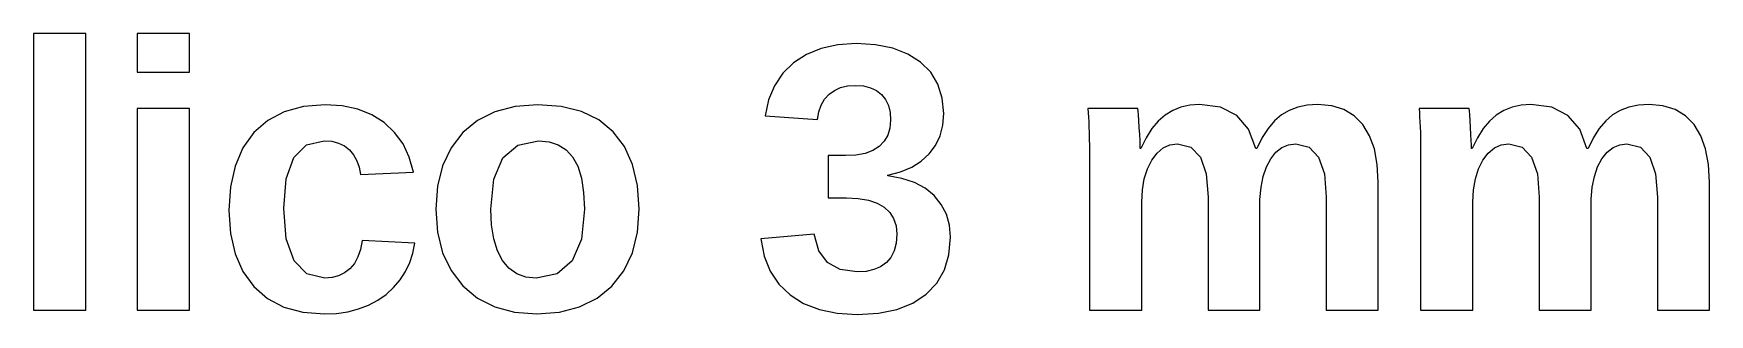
# Model space of a CAD drawing. Header units: metres. Extents: x -12.4 to 63.1, y -4.9 to 15.
# Drawn here: x 8.21 to 26.51, y -4.91 to -1.85 of the extents above; entities that cross this region are included whole.
import ezdxf

# ---------------------------------------------------------------- set-up
doc = ezdxf.new("R2010")
doc.units = ezdxf.units.M

msp = doc.modelspace()

# ---------------------------------------------------------------- linework, layer by layer
for p, q in [((8.77808, -1.84747), (8.20639, -1.84747)), ((8.20639, -1.84747), (8.20639, -4.86649)), ((8.77808, -4.86649), (8.77808, -1.84747)), ((9.90858, -1.84747), (9.3369, -1.84747)), ((9.3369, -1.84747), (9.3369, -2.26859)), ((9.90858, -2.26859), (9.90858, -1.84747)), ((16.8097, -2.00972), (16.6484, -2.07521)), ((16.9912, -1.97043), (16.8097, -2.00972)), ((17.1927, -1.95734), (16.9912, -1.97043)), ((17.4052, -1.96999), (17.1927, -1.95734)), ((17.5932, -2.00795), (17.4052, -1.96999)), ((17.7567, -2.07121), (17.5932, -2.00795)), ((16.5071, -2.16689), (16.3895, -2.28169)), ((16.6484, -2.07521), (16.5071, -2.16689)), ((17.8956, -2.15977), (17.7567, -2.07121)), ((18.0064, -2.27071), (17.8956, -2.15977)), ((9.3369, -2.26859), (9.90858, -2.26859)), ((16.3895, -2.28169), (16.2991, -2.4166)), ((18.0855, -2.40109), (18.0064, -2.27071)), ((16.2991, -2.4166), (16.2359, -2.57158)), ((16.8481, -2.56459), (16.8967, -2.51068)), ((16.8967, -2.51068), (16.9554, -2.46796)), ((16.9554, -2.46796), (17.0226, -2.43744)), ((17.0226, -2.43744), (17.0983, -2.41914)), ((17.0983, -2.41914), (17.1825, -2.41304)), ((17.1825, -2.41304), (17.2715, -2.41933)), ((17.2715, -2.41933), (17.3491, -2.43822)), ((17.3491, -2.43822), (17.4154, -2.46968)), ((17.4154, -2.46968), (17.4704, -2.51375)), ((17.4704, -2.51375), (17.5136, -2.56886)), ((18.133, -2.55093), (18.0855, -2.40109)), ((18.1489, -2.72023), (18.133, -2.55093)), ((9.90858, -2.6653), (9.3369, -2.6653)), ((9.3369, -2.6653), (9.3369, -4.86649)), ((9.90858, -4.86649), (9.90858, -2.6653)), ((10.946, -2.70065), (10.7656, -2.7957)), ((11.1552, -2.64363), (10.946, -2.70065)), ((11.3931, -2.62462), (11.1552, -2.64363)), ((11.5789, -2.63683), (11.3931, -2.62462)), ((11.748, -2.67345), (11.5789, -2.63683)), ((11.9004, -2.73448), (11.748, -2.67345)), ((12.0359, -2.81992), (11.9004, -2.73448)), ((13.2466, -2.70065), (13.0563, -2.7957)), ((13.4662, -2.64363), (13.2466, -2.70065)), ((13.715, -2.62462), (13.4662, -2.64363)), ((13.9686, -2.64299), (13.715, -2.62462)), ((14.1903, -2.69812), (13.9686, -2.64299)), ((14.3801, -2.78998), (14.1903, -2.69812)), ((16.2359, -2.57158), (16.2, -2.74666)), ((16.7716, -2.78737), (16.7855, -2.70294)), ((16.7855, -2.70294), (16.811, -2.62868)), ((16.811, -2.62868), (16.8481, -2.56459)), ((17.5136, -2.56886), (17.5444, -2.63351)), ((17.5444, -2.63351), (17.5629, -2.7077)), ((17.5629, -2.7077), (17.5691, -2.79143)), ((18.139, -2.84853), (18.1489, -2.72023)), ((20.2688, -2.6653), (19.7236, -2.6653)), ((19.7236, -2.6653), (19.7266, -2.71153)), ((19.7266, -2.71153), (19.7295, -2.76067)), ((20.2721, -2.6927), (20.2688, -2.6653)), ((20.276, -2.73625), (20.2721, -2.6927)), ((20.2803, -2.79594), (20.276, -2.73625)), ((20.5669, -2.73653), (20.4913, -2.80212)), ((20.6496, -2.68668), (20.5669, -2.73653)), ((20.7401, -2.65106), (20.6496, -2.68668)), ((20.8383, -2.6297), (20.7401, -2.65106)), ((20.9442, -2.62259), (20.8383, -2.6297)), ((21.1717, -2.65259), (20.9442, -2.62259)), ((21.3496, -2.74261), (21.1717, -2.65259)), ((21.4779, -2.89265), (21.3496, -2.74261)), ((21.8373, -2.73448), (21.7618, -2.79945)), ((21.921, -2.68553), (21.8373, -2.73448)), ((22.0153, -2.65056), (21.921, -2.68553)), ((22.1204, -2.62958), (22.0153, -2.65056)), ((22.2361, -2.62259), (22.1204, -2.62958)), ((22.3873, -2.63625), (22.2361, -2.62259)), ((22.5194, -2.67726), (22.3873, -2.63625)), ((22.6324, -2.74561), (22.5194, -2.67726)), ((22.7264, -2.84128), (22.6324, -2.74561)), ((23.8868, -2.6653), (23.3417, -2.6653)), ((23.3417, -2.6653), (23.3446, -2.71153)), ((23.3446, -2.71153), (23.3475, -2.76067)), ((23.8902, -2.6927), (23.8868, -2.6653)), ((23.894, -2.73625), (23.8902, -2.6927)), ((23.8983, -2.79594), (23.894, -2.73625)), ((24.1849, -2.73653), (24.1093, -2.80212)), ((24.2676, -2.68668), (24.1849, -2.73653)), ((24.3581, -2.65106), (24.2676, -2.68668)), ((24.4563, -2.6297), (24.3581, -2.65106)), ((24.5623, -2.62259), (24.4563, -2.6297)), ((24.7897, -2.65259), (24.5623, -2.62259)), ((24.9676, -2.74261), (24.7897, -2.65259)), ((25.0959, -2.89265), (24.9676, -2.74261)), ((25.4553, -2.73448), (25.3798, -2.79945)), ((25.539, -2.68553), (25.4553, -2.73448)), ((25.6333, -2.65056), (25.539, -2.68553)), ((25.7384, -2.62958), (25.6333, -2.65056)), ((25.8541, -2.62259), (25.7384, -2.62958)), ((26.0053, -2.63625), (25.8541, -2.62259)), ((26.1374, -2.67726), (26.0053, -2.63625)), ((26.2504, -2.74561), (26.1374, -2.67726)), ((26.3444, -2.84128), (26.2504, -2.74561)), ((10.6139, -2.92876), (10.4937, -3.0959)), ((10.7656, -2.7957), (10.6139, -2.92876)), ((12.1512, -2.92685), (12.0359, -2.81992)), ((12.2429, -3.05235), (12.1512, -2.92685)), ((12.8952, -2.92876), (12.767, -3.09502)), ((13.0563, -2.7957), (12.8952, -2.92876)), ((14.5379, -2.91859), (14.3801, -2.78998)), ((14.6621, -3.08165), (14.5379, -2.91859)), ((16.2, -2.74666), (16.7716, -2.78737)), ((17.5613, -2.87961), (17.5381, -2.95699)), ((17.5691, -2.79143), (17.5613, -2.87961)), ((18.1095, -2.96486), (18.139, -2.84853)), ((19.7295, -2.76067), (19.7322, -2.81274)), ((19.7322, -2.81274), (19.7348, -2.86774)), ((19.7348, -2.86774), (19.737, -2.92819)), ((19.737, -2.92819), (19.7386, -2.99666)), ((20.2851, -2.8718), (20.2803, -2.79594)), ((20.2896, -2.94916), (20.2851, -2.8718)), ((20.4222, -2.88503), (20.3596, -2.98521)), ((20.4913, -2.80212), (20.4222, -2.88503)), ((21.5566, -3.10271), (21.4779, -2.89265)), ((21.6919, -2.88248), (21.6275, -2.98355)), ((21.7618, -2.79945), (21.6919, -2.88248)), ((22.8002, -2.96251), (22.7264, -2.84128)), ((23.3475, -2.76067), (23.3502, -2.81274)), ((23.3502, -2.81274), (23.3528, -2.86774)), ((23.3528, -2.86774), (23.355, -2.92819)), ((23.355, -2.92819), (23.3566, -2.99666)), ((23.9031, -2.8718), (23.8983, -2.79594)), ((23.9076, -2.94916), (23.9031, -2.8718)), ((24.0402, -2.88503), (23.9776, -2.98521)), ((24.1093, -2.80212), (24.0402, -2.88503)), ((25.1746, -3.10271), (25.0959, -2.89265)), ((25.3099, -2.88248), (25.2456, -2.98355)), ((25.3798, -2.79945), (25.3099, -2.88248)), ((26.4183, -2.96251), (26.3444, -2.84128)), ((10.4937, -3.0959), (10.4079, -3.29317)), ((11.0498, -3.20186), (11.1877, -3.06339)), ((11.1877, -3.06339), (11.3808, -3.01723)), ((11.3808, -3.01723), (11.4653, -3.02353)), ((11.4653, -3.02353), (11.5395, -3.0424)), ((11.5395, -3.0424), (11.6036, -3.07388)), ((11.6036, -3.07388), (11.6575, -3.11795)), ((12.3109, -3.19641), (12.2429, -3.05235)), ((12.767, -3.09502), (12.6755, -3.28961)), ((13.3326, -3.20389), (13.4953, -3.0639)), ((13.4953, -3.0639), (13.7232, -3.01723)), ((13.7232, -3.01723), (13.838, -3.02829)), ((13.838, -3.02829), (13.9383, -3.06148)), ((13.9383, -3.06148), (14.0241, -3.11679)), ((14.7508, -3.27689), (14.6621, -3.08165)), ((17.445, -3.0793), (17.3753, -3.12335)), ((17.4993, -3.02354), (17.445, -3.0793)), ((17.5381, -2.95699), (17.4993, -3.02354)), ((17.9912, -3.16168), (18.0602, -3.06924)), ((18.0602, -3.06924), (18.1095, -2.96486)), ((19.7386, -2.99666), (19.7396, -3.07312)), ((19.7396, -3.07312), (19.7399, -3.15761)), ((20.2927, -3.01343), (20.2896, -2.94916)), ((20.2946, -3.06461), (20.2927, -3.01343)), ((20.2953, -3.10271), (20.2946, -3.06461)), ((20.3034, -3.10271), (20.2953, -3.10271)), ((20.3596, -2.98521), (20.3034, -3.10271)), ((20.4788, -3.15138), (20.5453, -3.09607)), ((20.5453, -3.09607), (20.6197, -3.06288)), ((20.6197, -3.06288), (20.7022, -3.05182)), ((20.7022, -3.05182), (20.8481, -3.08806)), ((20.8481, -3.08806), (20.9524, -3.19678)), ((21.5688, -3.10271), (21.5566, -3.10271)), ((21.6275, -2.98355), (21.5688, -3.10271)), ((21.7775, -3.14279), (21.8422, -3.09225)), ((21.8422, -3.09225), (21.9143, -3.06194)), ((21.9143, -3.06194), (21.994, -3.05182)), ((21.994, -3.05182), (22.14, -3.08806)), ((22.14, -3.08806), (22.2442, -3.19678)), ((22.853, -3.10751), (22.8002, -2.96251)), ((22.8847, -3.27631), (22.853, -3.10751)), ((23.3566, -2.99666), (23.3576, -3.07312)), ((23.3576, -3.07312), (23.3579, -3.15761)), ((23.9108, -3.01343), (23.9076, -2.94916)), ((23.9127, -3.06461), (23.9108, -3.01343)), ((23.9133, -3.10271), (23.9127, -3.06461)), ((23.9214, -3.10271), (23.9133, -3.10271)), ((23.9776, -2.98521), (23.9214, -3.10271)), ((24.0968, -3.15138), (24.1633, -3.09607)), ((24.1633, -3.09607), (24.2377, -3.06288)), ((24.2377, -3.06288), (24.3202, -3.05182)), ((24.3202, -3.05182), (24.4662, -3.08806)), ((24.4662, -3.08806), (24.5704, -3.19678)), ((25.1868, -3.10271), (25.1746, -3.10271)), ((25.2456, -2.98355), (25.1868, -3.10271)), ((25.3955, -3.14279), (25.4602, -3.09225)), ((25.4602, -3.09225), (25.5323, -3.06194)), ((25.5323, -3.06194), (25.612, -3.05182)), ((25.612, -3.05182), (25.758, -3.08806)), ((25.758, -3.08806), (25.8622, -3.19678)), ((26.471, -3.10751), (26.4183, -2.96251)), ((26.5027, -3.27631), (26.471, -3.10751)), ((10.4079, -3.29317), (10.3564, -3.52057)), ((10.967, -3.43263), (11.0498, -3.20186)), ((11.6575, -3.11795), (11.7018, -3.17256)), ((11.7018, -3.17256), (11.7369, -3.23569)), ((11.7369, -3.23569), (11.7628, -3.30733)), ((12.3553, -3.35902), (12.3109, -3.19641)), ((12.6755, -3.28961), (12.6205, -3.51256)), ((13.2349, -3.43723), (13.3326, -3.20389)), ((14.0241, -3.11679), (14.0954, -3.19423)), ((14.0954, -3.19423), (14.1515, -3.2962)), ((14.804, -3.50429), (14.7508, -3.27689)), ((17.0747, -3.17998), (16.8875, -3.17998)), ((16.8875, -3.17998), (16.8875, -3.6418)), ((17.1902, -3.17369), (17.0747, -3.17998)), ((17.2904, -3.15482), (17.1902, -3.17369)), ((17.3753, -3.12335), (17.2904, -3.15482)), ((17.7987, -3.30562), (17.9037, -3.24089)), ((17.9037, -3.24089), (17.9912, -3.16168)), ((19.7399, -3.15761), (19.7399, -4.86649)), ((20.3728, -3.32381), (20.4204, -3.22882)), ((20.4204, -3.22882), (20.4788, -3.15138)), ((20.9524, -3.19678), (21.015, -3.37796)), ((21.673, -3.30211), (21.7204, -3.21355)), ((21.7204, -3.21355), (21.7775, -3.14279)), ((22.2442, -3.19678), (22.3068, -3.37796)), ((22.8952, -3.46889), (22.8847, -3.27631)), ((23.3579, -3.15761), (23.3579, -4.86649)), ((23.9908, -3.32381), (24.0384, -3.22882)), ((24.0384, -3.22882), (24.0968, -3.15138)), ((24.5704, -3.19678), (24.633, -3.37796)), ((25.291, -3.30211), (25.3384, -3.21355)), ((25.3384, -3.21355), (25.3955, -3.14279)), ((25.8622, -3.19678), (25.9248, -3.37796)), ((26.5132, -3.46889), (26.5027, -3.27631)), ((10.9394, -3.75571), (10.967, -3.43263)), ((11.7628, -3.30733), (11.7796, -3.3875)), ((11.7796, -3.3875), (12.3553, -3.35902)), ((13.2024, -3.76387), (13.2349, -3.43723)), ((14.1515, -3.2962), (14.1916, -3.42514)), ((14.1916, -3.42514), (14.2156, -3.58102)), ((17.5365, -3.39157), (17.6763, -3.35583)), ((17.5365, -3.3997), (17.5365, -3.39157)), ((17.6918, -3.42775), (17.5365, -3.3997)), ((17.6763, -3.35583), (17.7987, -3.30562)), ((17.8282, -3.47321), (17.6918, -3.42775)), ((17.9456, -3.53609), (17.8282, -3.47321)), ((20.3184, -3.55267), (20.3388, -3.43176)), ((20.3388, -3.43176), (20.3728, -3.32381)), ((21.015, -3.37796), (21.0358, -3.63164)), ((21.6145, -3.52539), (21.6377, -3.40605)), ((21.6377, -3.40605), (21.673, -3.30211)), ((22.3068, -3.37796), (22.3276, -3.63164)), ((22.8952, -4.86649), (22.8952, -3.46889)), ((23.9364, -3.55267), (23.9568, -3.43176)), ((23.9568, -3.43176), (23.9908, -3.32381)), ((24.633, -3.37796), (24.6538, -3.63164)), ((25.2325, -3.52539), (25.2557, -3.40605)), ((25.2557, -3.40605), (25.291, -3.30211)), ((25.9248, -3.37796), (25.9456, -3.63164)), ((26.5132, -4.86649), (26.5132, -3.46889)), ((10.3564, -3.52057), (10.3392, -3.77809)), ((12.6205, -3.51256), (12.6022, -3.76387)), ((14.2156, -3.58102), (14.2236, -3.76387)), ((14.8217, -3.76387), (14.804, -3.50429)), ((16.8875, -3.6418), (17.0869, -3.6418)), ((17.0869, -3.6418), (17.2148, -3.64816)), ((17.2148, -3.64816), (17.326, -3.66724)), ((18.0441, -3.61639), (17.9456, -3.53609)), ((18.122, -3.71155), (18.0441, -3.61639)), ((20.3116, -3.68657), (20.3184, -3.55267)), ((21.0358, -3.63164), (21.0358, -4.86649)), ((21.6034, -3.66011), (21.6145, -3.52539)), ((21.6034, -4.86649), (21.6034, -3.66011)), ((22.3276, -3.63164), (22.3276, -4.86649)), ((23.9296, -3.68657), (23.9364, -3.55267)), ((24.6538, -3.63164), (24.6538, -4.86649)), ((25.2214, -3.66011), (25.2325, -3.52539)), ((25.2214, -4.86649), (25.2214, -3.66011)), ((25.9456, -3.63164), (25.9456, -4.86649)), ((10.3392, -3.77809), (10.3563, -4.02991)), ((10.9675, -4.08859), (10.9394, -3.75571)), ((12.6022, -3.76387), (12.6205, -4.01613)), ((13.2103, -3.93698), (13.2024, -3.76387)), ((14.2236, -3.76387), (14.1907, -4.09319)), ((14.8031, -4.01695), (14.8217, -3.76387)), ((17.326, -3.66724), (17.4203, -3.69902)), ((17.4203, -3.69902), (17.4979, -3.74353)), ((17.4979, -3.74353), (17.5584, -3.79997)), ((17.5584, -3.79997), (17.6016, -3.86761)), ((18.1776, -3.81905), (18.122, -3.71155)), ((18.211, -3.93887), (18.1776, -3.81905)), ((20.3116, -4.86649), (20.3116, -3.68657)), ((23.9296, -4.86649), (23.9296, -3.68657)), ((12.6205, -4.01613), (12.6755, -4.2399)), ((13.2342, -4.0881), (13.2103, -3.93698)), ((14.7475, -4.24118), (14.8031, -4.01695)), ((17.6016, -3.86761), (17.6275, -3.94644)), ((17.6275, -3.94644), (17.6362, -4.03645)), ((18.2221, -4.07104), (18.211, -3.93887)), ((10.3563, -4.02991), (10.4074, -4.25237)), ((11.0518, -4.32635), (10.9675, -4.08859)), ((11.7795, -4.20309), (11.7506, -4.28593)), ((11.7979, -4.10767), (11.7795, -4.20309)), ((12.3716, -4.13411), (11.7979, -4.10767)), ((12.3501, -4.24397), (12.3716, -4.13411)), ((13.2739, -4.21721), (13.2342, -4.0881)), ((14.1907, -4.09319), (14.0919, -4.3284)), ((16.733, -4.03645), (16.1511, -4.08733)), ((16.1511, -4.08733), (16.1886, -4.27596)), ((16.7829, -4.21713), (16.733, -4.03645)), ((17.6291, -4.13449), (17.6077, -4.21906)), ((17.6362, -4.03645), (17.6291, -4.13449)), ((18.2056, -4.261), (18.2221, -4.07104)), ((10.4074, -4.25237), (10.4926, -4.44545)), ((11.1923, -4.46902), (11.0518, -4.32635)), ((11.7113, -4.35619), (11.6616, -4.41385)), ((11.7506, -4.28593), (11.7113, -4.35619)), ((12.2692, -4.44539), (12.3159, -4.34773)), ((12.3159, -4.34773), (12.3501, -4.24397)), ((12.6755, -4.2399), (12.767, -4.4352)), ((13.3295, -4.32434), (13.2739, -4.21721)), ((13.4001, -4.40843), (13.3295, -4.32434)), ((14.0919, -4.3284), (13.9272, -4.46953)), ((14.6546, -4.43654), (14.7475, -4.24118)), ((16.1886, -4.27596), (16.2544, -4.44107)), ((16.8779, -4.34619), (16.7829, -4.21713)), ((17.0179, -4.42361), (16.8779, -4.34619)), ((17.4596, -4.39223), (17.3855, -4.42401)), ((17.5223, -4.34773), (17.4596, -4.39223)), ((17.5721, -4.29013), (17.5223, -4.34773)), ((17.6077, -4.21906), (17.5721, -4.29013)), ((18.156, -4.42809), (18.2056, -4.261)), ((10.4926, -4.44545), (10.6119, -4.60915)), ((11.389, -4.51657), (11.1923, -4.46902)), ((11.467, -4.51015), (11.389, -4.51657)), ((11.5385, -4.49089), (11.467, -4.51015)), ((11.6033, -4.45879), (11.5385, -4.49089)), ((11.6616, -4.41385), (11.6033, -4.45879)), ((12.1391, -4.62041), (12.2099, -4.53694)), ((12.2099, -4.53694), (12.2692, -4.44539)), ((12.767, -4.4352), (12.8952, -4.60202)), ((13.4849, -4.46851), (13.4001, -4.40843)), ((13.5837, -4.50456), (13.4849, -4.46851)), ((13.6967, -4.51657), (13.5837, -4.50456)), ((13.9272, -4.46953), (13.6967, -4.51657)), ((14.5247, -4.60303), (14.6546, -4.43654)), ((16.2544, -4.44107), (16.3483, -4.58264)), ((17.2029, -4.44943), (17.0179, -4.42361)), ((17.2999, -4.44307), (17.2029, -4.44943)), ((17.3855, -4.42401), (17.2999, -4.44307)), ((17.9576, -4.69357), (18.0733, -4.57227)), ((18.0733, -4.57227), (18.156, -4.42809)), ((10.6119, -4.60915), (10.7624, -4.73953)), ((10.7624, -4.73953), (10.9414, -4.83267)), ((11.865, -4.81055), (11.9667, -4.7572)), ((11.9667, -4.7572), (12.058, -4.69383)), ((12.058, -4.69383), (12.1391, -4.62041)), ((12.8952, -4.60202), (13.0555, -4.73552)), ((13.0555, -4.73552), (13.2436, -4.83089)), ((14.1707, -4.83113), (14.3619, -4.7361)), ((14.3619, -4.7361), (14.5247, -4.60303)), ((16.3483, -4.58264), (16.4705, -4.70071)), ((16.4705, -4.70071), (16.6187, -4.79372)), ((17.8114, -4.7897), (17.9576, -4.69357)), ((8.20639, -4.86649), (8.77808, -4.86649)), ((9.3369, -4.86649), (9.90858, -4.86649)), ((10.9414, -4.83267), (11.1489, -4.88853)), ((11.1489, -4.88853), (11.3849, -4.90717)), ((11.3849, -4.90717), (11.5149, -4.90112)), ((11.5149, -4.90112), (11.6382, -4.883)), ((11.6382, -4.883), (11.7549, -4.85281)), ((11.7549, -4.85281), (11.865, -4.81055)), ((13.2436, -4.83089), (13.4593, -4.88809)), ((13.4593, -4.88809), (13.7028, -4.90717)), ((13.7028, -4.90717), (13.951, -4.88815)), ((13.951, -4.88815), (14.1707, -4.83113)), ((16.6187, -4.79372), (16.7904, -4.86015)), ((16.7904, -4.86015), (16.9859, -4.89999)), ((16.9859, -4.89999), (17.2049, -4.91328)), ((17.2049, -4.91328), (17.4351, -4.89955)), ((17.4351, -4.89955), (17.6372, -4.85837)), ((17.6372, -4.85837), (17.8114, -4.7897)), ((19.7399, -4.86649), (20.3116, -4.86649)), ((21.0358, -4.86649), (21.6034, -4.86649)), ((22.3276, -4.86649), (22.8952, -4.86649)), ((23.3579, -4.86649), (23.9296, -4.86649)), ((24.6538, -4.86649), (25.2214, -4.86649)), ((25.9456, -4.86649), (26.5132, -4.86649))]:
    msp.add_line(p, q)

doc.saveas('drawing.dxf')
